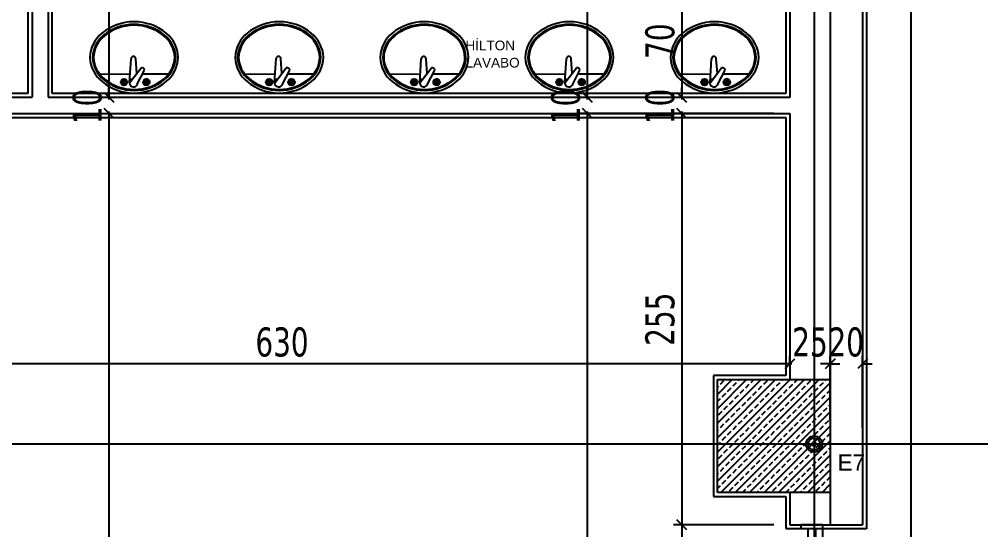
# Model space of a CAD drawing. Header units: millimetres. Extents: x 43168.9 to 43194.6, y -25545.1 to -25543.4.
# Drawn here: x 43173.2673 to 43173.3865, y -25544.3546 to -25544.2912 of the extents above; entities that cross this region are included whole.
import ezdxf

# ---------------------------------------------------------------- set-up
doc = ezdxf.new("R2010")
doc.units = ezdxf.units.MM
doc.header["$LTSCALE"] = 200
doc.linetypes.add('DASHDOT2', pattern=[0.5, 0.25, -0.125, 0, -0.125])
doc.linetypes.add('DOT2', pattern=[0.125, 0, -0.125])
for name, color, linetype in [('aks_sgh', 5, 'DASHDOT2'), ('dograma_sgh', 43, 'Continuous'), ('duv_sgh', 4, 'Continuous'), ('gor-4_sgh', 17, 'Continuous'), ('izd.tas.ust_sgh', 213, 'DOT2'), ('kolon-b.a_sgh', 6, 'Continuous'), ('olcuic_sgh', 183, 'Continuous'), ('siva_sgh', 145, 'Continuous'), ('tarama-betonarme_sgh', 223, 'Continuous'), ('yazi-genel_sgh', 7, 'Continuous')]:
    doc.layers.add(name, color=color, linetype=linetype)
doc.styles.add('1-200', font='arial.ttf', dxfattribs={"height": 60})
doc.styles.add('dim', font='VERDANA.TTF', dxfattribs={"width": 0.7})
doc.styles.add('text2', font='arial.ttf')

msp = doc.modelspace()

# ---------------------------------------------------------------- hatches: boundary and pattern name
h = msp.add_hatch(color=256)
edge = h.paths.add_edge_path()
edge.add_arc((43173.3658790417, -25544.34391939969), 0.001, 0, 360)
edge = h.paths.add_edge_path(flags=16)
edge.add_arc((43173.3658790417, -25544.34391939969), 0.00075, 0, 360)

# ---------------------------------------------------------------- linework, layer by layer
at = {"color": 0}
for p, q in [((43173.28096083207, -25544.29902967076), (43173.28114569565, -25544.29612803341)), ((43173.28187120628, -25544.29794737377), (43173.28174569412, -25544.29612667782)), ((43173.29896083207, -25544.29902967076), (43173.29914569565, -25544.29612803341)), ((43173.29987120628, -25544.29794737377), (43173.29974569412, -25544.29612667782)), ((43173.31696083207, -25544.29902967076), (43173.31714569565, -25544.29612803341)), ((43173.31787120628, -25544.29794737377), (43173.31774569412, -25544.29612667782)), ((43173.33496083207, -25544.29902967076), (43173.33514569565, -25544.29612803341)), ((43173.33587120628, -25544.29794737377), (43173.33574569412, -25544.29612667782)), ((43173.35296083207, -25544.29902967076), (43173.35314569565, -25544.29612803341)), ((43173.35387120628, -25544.29794737377), (43173.35374569412, -25544.29612667782)), ((43173.27723937161, -25544.29802494603), (43173.28102538814, -25544.29801639223)), ((43173.28096472425, -25544.29910769566), (43173.2824015119, -25544.29726987246)), ((43173.28192660767, -25544.2992754127), (43173.28283432329, -25544.29753309945)), ((43173.28258437099, -25544.29801286999), (43173.28582359396, -25544.29800555157)), ((43173.29523937161, -25544.29802494603), (43173.29902538814, -25544.29801639223)), ((43173.29896472424, -25544.29910769566), (43173.30040151191, -25544.29726987246)), ((43173.29992660767, -25544.2992754127), (43173.30083432329, -25544.29753309945)), ((43173.30058437098, -25544.29801286999), (43173.30382359397, -25544.29800555157)), ((43173.31323937162, -25544.29802494603), (43173.31702538814, -25544.29801639223)), ((43173.31696472425, -25544.29910769566), (43173.3184015119, -25544.29726987246)), ((43173.31792660767, -25544.2992754127), (43173.31883432329, -25544.29753309945)), ((43173.31858437099, -25544.29801286999), (43173.32182359396, -25544.29800555157)), ((43173.33123937161, -25544.29802494603), (43173.33502538814, -25544.29801639223)), ((43173.33496472424, -25544.29910769566), (43173.33640151191, -25544.29726987246)), ((43173.33592660767, -25544.2992754127), (43173.33683432329, -25544.29753309945)), ((43173.33658437098, -25544.29801286999), (43173.33982359397, -25544.29800555157)), ((43173.34923937162, -25544.29802494603), (43173.35302538814, -25544.29801639223)), ((43173.35296472425, -25544.29910769566), (43173.3544015119, -25544.29726987246)), ((43173.35392660767, -25544.2992754127), (43173.35483432329, -25544.29753309945)), ((43173.35458437099, -25544.29801286999), (43173.35782359396, -25544.29800555157))]:
    msp.add_line(p, q, dxfattribs=at)
at = {"color": 0, "linetype": 'ByBlock', "lineweight": -2}
for p, q in [((43173.27780425913, -25544.30031015457), (43173.27900425913, -25544.30151015457)), ((43173.27780425913, -25544.30031015457), (43173.27900425913, -25544.30151015457)), ((43173.33714423309, -25544.30031939969), (43173.33834423309, -25544.30151939969)), ((43173.33714423309, -25544.30031939969), (43173.33834423309, -25544.30151939969)), ((43173.34884751141, -25544.30031939969), (43173.35004751141, -25544.30151939969)), ((43173.34884751141, -25544.30031939969), (43173.35004751141, -25544.30151939969)), ((43173.27900425913, -25544.30351015457), (43173.27780425913, -25544.30231015457)), ((43173.27900425913, -25544.30351015457), (43173.27780425913, -25544.30231015457)), ((43173.33834423309, -25544.30351015457), (43173.33714423309, -25544.30231015457)), ((43173.33834423309, -25544.30351015457), (43173.33714423309, -25544.30231015457)), ((43173.35004751141, -25544.30351015457), (43173.34884751141, -25544.30231015457)), ((43173.35004751141, -25544.30351015457), (43173.34884751141, -25544.30231015457)), ((43173.36227904171, -25544.33456678321), (43173.36347904171, -25544.3333667832)), ((43173.36227904171, -25544.33456678321), (43173.36347904171, -25544.3333667832)), ((43173.3672790417, -25544.33456678321), (43173.3684790417, -25544.3333667832)), ((43173.3684790417, -25544.3333667832), (43173.3672790417, -25544.33456678321)), ((43173.3724790417, -25544.3333667832), (43173.3712790417, -25544.33456678321)), ((43173.36607904171, -25544.34371939969), (43173.36567904171, -25544.34371939969)), ((43173.36567904171, -25544.34371939969), (43173.36567904171, -25544.34411939969)), ((43173.36607904171, -25544.34411939969), (43173.36607904171, -25544.34371939969)), ((43173.36567904171, -25544.34411939969), (43173.36607904171, -25544.34411939969)), ((43173.36594975238, -25544.34384868901), (43173.36580833103, -25544.34399011037)), ((43173.36594975238, -25544.34399011037), (43173.36580833103, -25544.34384868901)), ((43173.34884751141, -25544.35331939969), (43173.35004751141, -25544.35451939969)), ((43173.35004751141, -25544.35451939969), (43173.34884751141, -25544.35331939969))]:
    msp.add_line(p, q, dxfattribs=at)
at = {"color": 0}
for centre, radius in [((43173.28027138847, -25544.29902363204), 0.0003999999999999999), ((43173.28026647791, -25544.29902760076), 0.00012439710618346), ((43173.28305017872, -25544.29901735388), 0.0003999999999999999), ((43173.28304523964, -25544.29901736504), 0.00012439710618346), ((43173.29827138847, -25544.29902363204), 0.0003999999999999999), ((43173.29826647791, -25544.29902760076), 0.00012439710618346), ((43173.30105017872, -25544.29901735388), 0.0003999999999999999), ((43173.30104523964, -25544.29901736504), 0.00012439710618346), ((43173.31627138847, -25544.29902363204), 0.0003999999999999999), ((43173.31626647791, -25544.29902760076), 0.00012439710618346), ((43173.31905017872, -25544.29901735388), 0.0003999999999999999), ((43173.31904523964, -25544.29901736504), 0.00012439710618346), ((43173.33427138847, -25544.29902363204), 0.0003999999999999999), ((43173.33426647791, -25544.29902760076), 0.00012439710618346), ((43173.33705017872, -25544.29901735388), 0.0003999999999999999), ((43173.33704523964, -25544.29901736504), 0.00012439710618346), ((43173.35227138847, -25544.29902363204), 0.0003999999999999999), ((43173.35226647791, -25544.29902760076), 0.00012439710618346), ((43173.35505017872, -25544.29901735388), 0.0003999999999999999), ((43173.35504523964, -25544.29901736504), 0.00012439710618346)]:
    msp.add_circle(centre, radius, dxfattribs=at)
at = {"color": 0, "linetype": 'Continuous', "lineweight": -2}
for radius in [0.001, 0.00075]:
    msp.add_circle((43173.3658790417, -25544.34391939969), radius, dxfattribs=at)
at = {"color": 0}
for centre, radius, start, end in [((43173.28153108509, -25544.29783922444), 0.006303680000000212, 90.12944811996509, 129.366448040352), ((43173.28153108509, -25544.29783922444), 0.006303680000000212, 90.12944811996509, 129.366448040352), ((43173.28153108509, -25544.29783922444), 0.00598367999999993, 90.12944811996509, 129.366448040352), ((43173.28153108509, -25544.29783922444), 0.005863680000000023, 90.12944811996509, 129.366448040352), ((43173.28153108509, -25544.29783922444), 0.006303700000000025, 50.89244882809417, 90.12944811996509), ((43173.28153108509, -25544.29783922444), 0.005983699999999953, 50.89244882809417, 90.12944811996509), ((43173.28153108509, -25544.29783922444), 0.005863699999999879, 50.89244882809417, 90.12944811996509), ((43173.2995310851, -25544.29783922444), 0.006303680000000212, 90.12944811996509, 129.366448040352), ((43173.2995310851, -25544.29783922444), 0.006303680000000212, 90.12944811996509, 129.366448040352), ((43173.2995310851, -25544.29783922444), 0.00598367999999993, 90.12944811996509, 129.366448040352), ((43173.2995310851, -25544.29783922444), 0.005863680000000023, 90.12944811996509, 129.366448040352), ((43173.2995310851, -25544.29783922444), 0.006303700000000025, 50.89244882809417, 90.12944811996509), ((43173.2995310851, -25544.29783922444), 0.005983699999999953, 50.89244882809417, 90.12944811996509), ((43173.2995310851, -25544.29783922444), 0.005863699999999879, 50.89244882809417, 90.12944811996509), ((43173.31753108509, -25544.29783922444), 0.006303680000000212, 90.12944811996509, 129.366448040352), ((43173.31753108509, -25544.29783922444), 0.006303680000000212, 90.12944811996509, 129.366448040352), ((43173.31753108509, -25544.29783922444), 0.00598367999999993, 90.12944811996509, 129.366448040352), ((43173.31753108509, -25544.29783922444), 0.005863680000000023, 90.12944811996509, 129.366448040352), ((43173.31753108509, -25544.29783922444), 0.006303700000000025, 50.89244882809417, 90.12944811996509), ((43173.31753108509, -25544.29783922444), 0.005983699999999953, 50.89244882809417, 90.12944811996509), ((43173.31753108509, -25544.29783922444), 0.005863699999999879, 50.89244882809417, 90.12944811996509), ((43173.3355310851, -25544.29783922444), 0.006303680000000212, 90.12944811996509, 129.366448040352), ((43173.3355310851, -25544.29783922444), 0.006303680000000212, 90.12944811996509, 129.366448040352), ((43173.3355310851, -25544.29783922444), 0.00598367999999993, 90.12944811996509, 129.366448040352), ((43173.3355310851, -25544.29783922444), 0.005863680000000023, 90.12944811996509, 129.366448040352), ((43173.3355310851, -25544.29783922444), 0.006303700000000025, 50.89244882809417, 90.12944811996509), ((43173.3355310851, -25544.29783922444), 0.005983699999999953, 50.89244882809417, 90.12944811996509), ((43173.3355310851, -25544.29783922444), 0.005863699999999879, 50.89244882809417, 90.12944811996509), ((43173.35353108509, -25544.29783922444), 0.006303680000000212, 90.12944811996509, 129.366448040352), ((43173.35353108509, -25544.29783922444), 0.006303680000000212, 90.12944811996509, 129.366448040352), ((43173.35353108509, -25544.29783922444), 0.00598367999999993, 90.12944811996509, 129.366448040352), ((43173.35353108509, -25544.29783922444), 0.005863680000000023, 90.12944811996509, 129.366448040352), ((43173.35353108509, -25544.29783922444), 0.006303700000000025, 50.89244882809417, 90.12944811996509), ((43173.35353108509, -25544.29783922444), 0.005983699999999953, 50.89244882809417, 90.12944811996509), ((43173.35353108509, -25544.29783922444), 0.005863699999999879, 50.89244882809417, 90.12944811996509), ((43173.28009417814, -25544.29610272642), 0.004049800000000196, 129.2334490260419, 177.9174489227571), ((43173.28009417814, -25544.29610272642), 0.004049800000000196, 129.2334490260419, 177.9174489227571), ((43173.28009417814, -25544.29610272642), 0.003729799999999996, 129.221448763047, 177.9174489227571), ((43173.28009417814, -25544.29610272642), 0.003609800000000158, 129.2174497519646, 177.8444488720218), ((43173.28296013083, -25544.29609625133), 0.003609800000000368, 2.41444894255471, 51.0414486837131), ((43173.28296013083, -25544.29609625133), 0.003729800000000142, 2.341449509485924, 51.03744916838566), ((43173.28296013083, -25544.29609625133), 0.004049800000000042, 2.341449509485924, 51.02544931163228), ((43173.29809417814, -25544.29610272642), 0.004049800000000196, 129.2334490260419, 177.9174489227571), ((43173.29809417814, -25544.29610272642), 0.004049800000000196, 129.2334490260419, 177.9174489227571), ((43173.29809417814, -25544.29610272642), 0.003729799999999996, 129.221448763047, 177.9174489227571), ((43173.29809417814, -25544.29610272642), 0.003609800000000158, 129.2174497519646, 177.8444488720218), ((43173.30096013083, -25544.29609625133), 0.003609800000000368, 2.41444894255471, 51.0414486837131), ((43173.30096013083, -25544.29609625133), 0.003729800000000142, 2.341449509485924, 51.03744916838566), ((43173.30096013083, -25544.29609625133), 0.004049800000000042, 2.341449509485924, 51.02544931163228), ((43173.31609417814, -25544.29610272642), 0.004049800000000196, 129.2334490260419, 177.9174489227571), ((43173.31609417814, -25544.29610272642), 0.004049800000000196, 129.2334490260419, 177.9174489227571), ((43173.31609417814, -25544.29610272642), 0.003729799999999996, 129.221448763047, 177.9174489227571), ((43173.31609417814, -25544.29610272642), 0.003609800000000158, 129.2174497519646, 177.8444488720218), ((43173.31896013083, -25544.29609625133), 0.003609800000000368, 2.41444894255471, 51.0414486837131), ((43173.31896013083, -25544.29609625133), 0.003729800000000142, 2.341449509485924, 51.03744916838566), ((43173.31896013083, -25544.29609625133), 0.004049800000000042, 2.341449509485924, 51.02544931163228), ((43173.33409417814, -25544.29610272642), 0.004049800000000196, 129.2334490260419, 177.9174489227571), ((43173.33409417814, -25544.29610272642), 0.004049800000000196, 129.2334490260419, 177.9174489227571), ((43173.33409417814, -25544.29610272642), 0.003729799999999996, 129.221448763047, 177.9174489227571), ((43173.33409417814, -25544.29610272642), 0.003609800000000158, 129.2174497519646, 177.8444488720218), ((43173.33696013083, -25544.29609625133), 0.003609800000000368, 2.41444894255471, 51.0414486837131), ((43173.33696013083, -25544.29609625133), 0.003729800000000142, 2.341449509485924, 51.03744916838566), ((43173.33696013083, -25544.29609625133), 0.004049800000000042, 2.341449509485924, 51.02544931163228), ((43173.35209417814, -25544.29610272642), 0.004049800000000196, 129.2334490260419, 177.9174489227571), ((43173.35209417814, -25544.29610272642), 0.004049800000000196, 129.2334490260419, 177.9174489227571), ((43173.35209417814, -25544.29610272642), 0.003729799999999996, 129.221448763047, 177.9174489227571), ((43173.35209417814, -25544.29610272642), 0.003609800000000158, 129.2174497519646, 177.8444488720218), ((43173.35496013083, -25544.29609625133), 0.003609800000000368, 2.41444894255471, 51.0414486837131), ((43173.35496013083, -25544.29609625133), 0.003729800000000142, 2.341449509485924, 51.03744916838566), ((43173.35496013083, -25544.29609625133), 0.004049800000000042, 2.341449509485924, 51.02544931163228), ((43173.28009352778, -25544.29581486715), 0.004049800000000324, 182.3414495094859, 231.0254493116323), ((43173.28009352778, -25544.29581486715), 0.004049800000000324, 182.3414495094859, 231.0254493116323), ((43173.28009352778, -25544.29581486715), 0.003729800000000142, 182.3414495094859, 231.0374491683856), ((43173.28009352778, -25544.29581486715), 0.003609800000000086, 182.4144489425547, 231.0414486837131), ((43173.28144569488, -25544.29612735561), 0.0002999999999999998, 0.1294491598119359, 180.1294491598119), ((43173.28295948046, -25544.29580839206), 0.003609800000000158, 309.2174497519645, 357.8444488720217), ((43173.28295948046, -25544.29580839206), 0.003729799999999996, 309.221448763047, 357.9174489227572), ((43173.28295948046, -25544.29580839206), 0.004049800000000196, 309.2334490260419, 357.9174489227572), ((43173.28295948046, -25544.29580839206), 0.004049800000000196, 309.2334490260419, 357.9174489227572), ((43173.29809352777, -25544.29581486715), 0.004049800000000324, 182.3414495094859, 231.0254493116323), ((43173.29809352777, -25544.29581486715), 0.004049800000000324, 182.3414495094859, 231.0254493116323), ((43173.29809352777, -25544.29581486715), 0.003729800000000142, 182.3414495094859, 231.0374491683856), ((43173.29809352777, -25544.29581486715), 0.003609800000000086, 182.4144489425547, 231.0414486837131), ((43173.29944569488, -25544.29612735561), 0.0002999999999999998, 0.1294491598119359, 180.1294491598119), ((43173.30095948046, -25544.29580839206), 0.003609800000000158, 309.2174497519645, 357.8444488720217), ((43173.30095948046, -25544.29580839206), 0.003729799999999996, 309.221448763047, 357.9174489227572), ((43173.30095948046, -25544.29580839206), 0.004049800000000196, 309.2334490260419, 357.9174489227572), ((43173.30095948046, -25544.29580839206), 0.004049800000000196, 309.2334490260419, 357.9174489227572), ((43173.31609352778, -25544.29581486715), 0.004049800000000324, 182.3414495094859, 231.0254493116323), ((43173.31609352778, -25544.29581486715), 0.004049800000000324, 182.3414495094859, 231.0254493116323), ((43173.31609352778, -25544.29581486715), 0.003729800000000142, 182.3414495094859, 231.0374491683856), ((43173.31609352778, -25544.29581486715), 0.003609800000000086, 182.4144489425547, 231.0414486837131), ((43173.31744569488, -25544.29612735561), 0.0002999999999999998, 0.1294491598119359, 180.1294491598119), ((43173.31895948046, -25544.29580839206), 0.003609800000000158, 309.2174497519645, 357.8444488720217), ((43173.31895948046, -25544.29580839206), 0.003729799999999996, 309.221448763047, 357.9174489227572), ((43173.31895948046, -25544.29580839206), 0.004049800000000196, 309.2334490260419, 357.9174489227572), ((43173.31895948046, -25544.29580839206), 0.004049800000000196, 309.2334490260419, 357.9174489227572), ((43173.33409352777, -25544.29581486715), 0.004049800000000324, 182.3414495094859, 231.0254493116323), ((43173.33409352777, -25544.29581486715), 0.004049800000000324, 182.3414495094859, 231.0254493116323), ((43173.33409352777, -25544.29581486715), 0.003729800000000142, 182.3414495094859, 231.0374491683856), ((43173.33409352777, -25544.29581486715), 0.003609800000000086, 182.4144489425547, 231.0414486837131), ((43173.33544569488, -25544.29612735561), 0.0002999999999999998, 0.1294491598119359, 180.1294491598119), ((43173.33695948046, -25544.29580839206), 0.003609800000000158, 309.2174497519645, 357.8444488720217), ((43173.33695948046, -25544.29580839206), 0.003729799999999996, 309.221448763047, 357.9174489227572), ((43173.33695948046, -25544.29580839206), 0.004049800000000196, 309.2334490260419, 357.9174489227572), ((43173.33695948046, -25544.29580839206), 0.004049800000000196, 309.2334490260419, 357.9174489227572), ((43173.35209352778, -25544.29581486715), 0.004049800000000324, 182.3414495094859, 231.0254493116323), ((43173.35209352778, -25544.29581486715), 0.004049800000000324, 182.3414495094859, 231.0254493116323), ((43173.35209352778, -25544.29581486715), 0.003729800000000142, 182.3414495094859, 231.0374491683856), ((43173.35209352778, -25544.29581486715), 0.003609800000000086, 182.4144489425547, 231.0414486837131), ((43173.35344569488, -25544.29612735561), 0.0002999999999999998, 0.1294491598119359, 180.1294491598119), ((43173.35495948046, -25544.29580839206), 0.003609800000000158, 309.2174497519645, 357.8444488720217), ((43173.35495948046, -25544.29580839206), 0.003729799999999996, 309.221448763047, 357.9174489227572), ((43173.35495948046, -25544.29580839206), 0.004049800000000196, 309.2334490260419, 357.9174489227572), ((43173.35495948046, -25544.29580839206), 0.004049800000000196, 309.2334490260419, 357.9174489227572), ((43173.28252893897, -25544.29754778921), 0.0003057374255369491, 2.753948808551223, 114.6318366495052), ((43173.30052893897, -25544.29754778921), 0.0003057374255369491, 2.753948808551223, 114.6318366495052), ((43173.31852893897, -25544.29754778921), 0.0003057374255369491, 2.753948808551223, 114.6318366495052), ((43173.33652893897, -25544.29754778921), 0.0003057374255369491, 2.753948808551223, 114.6318366495052), ((43173.35452893897, -25544.29754778921), 0.0003057374255369491, 2.753948808551223, 114.6318366495052), ((43173.28152257347, -25544.29407187405), 0.0063036799999998, 230.8924488280941, 270.1294481199652), ((43173.28152257347, -25544.29407187405), 0.005983680000000094, 230.8924488280941, 270.1294481199652), ((43173.28152257347, -25544.29407187405), 0.005863680000000021, 230.8924488280941, 270.1294481199652), ((43173.28006442799, -25544.29913757841), 0.0002299507936845778, 59.57702014443579, 150.5591996478084), ((43173.28006391523, -25544.29891062201), 0.0002299507936847031, 209.6996983647158, 300.6818767910873), ((43173.28037947573, -25544.29882338733), 0.0002299507936841385, 119.6996974594217, 210.2669732019457), ((43173.28038037945, -25544.29922338631), 0.0002299507936850185, 149.9919255604351, 240.5592005554265), ((43173.28015251933, -25544.2988239001), 0.0002299507936829184, 331.0861178933154, 60.55920055542649), ((43173.28015342305, -25544.29922389907), 0.0002299507936829184, 299.6996974594217, 29.17277895188704), ((43173.28046442697, -25544.29913667469), 0.0002299507936845949, 29.6996983647158, 118.7548488440363), ((43173.28046391421, -25544.29890971829), 0.0002299507936849432, 241.504049280144, 330.5591996478084), ((43173.28145247596, -25544.29912411418), 0.0005000000000000007, 104.2419070007855, 343.733054064965), ((43173.28152257347, -25544.29407187405), 0.005863680000000023, 270.1294481199652, 309.3664480403521), ((43173.28152257347, -25544.29407187405), 0.00598367999999993, 270.1294481199652, 309.3664480403521), ((43173.28152257347, -25544.29407187405), 0.00630367999999993, 270.1294481199652, 309.3664480403521), ((43173.28284777483, -25544.29913128995), 0.0002299507936840568, 61.50404928014399, 150.5591996478084), ((43173.28284726206, -25544.29890433355), 0.0002299507936837296, 209.6996983647158, 298.7548488440363), ((43173.28315826598, -25544.29881710917), 0.0002299507936828933, 119.6996974594217, 209.172778951887), ((43173.2831591697, -25544.29921710815), 0.0002299507936838445, 151.0861178933154, 240.5592005554265), ((43173.28293130958, -25544.29881762193), 0.0002299507936828624, 329.991925560435, 60.55920055542649), ((43173.2829322133, -25544.29921762091), 0.0002299507936836488, 299.6996974594217, 30.26697320194575), ((43173.2832477738, -25544.29913038623), 0.0002299507936863922, 29.6996983647158, 120.6818767910873), ((43173.28324726104, -25544.29890342983), 0.0002299507936863419, 239.5770201444358, 330.5591996478084), ((43173.29952257346, -25544.29407187405), 0.0063036799999998, 230.8924488280941, 270.1294481199652), ((43173.29952257346, -25544.29407187405), 0.005983680000000094, 230.8924488280941, 270.1294481199652), ((43173.29952257346, -25544.29407187405), 0.005863680000000021, 230.8924488280941, 270.1294481199652), ((43173.29806442799, -25544.29913757841), 0.0002299507936845778, 59.57702014443579, 150.5591996478084), ((43173.29806391522, -25544.29891062201), 0.0002299507936847031, 209.6996983647158, 300.6818767910873), ((43173.29837947572, -25544.29882338733), 0.0002299507936841385, 119.6996974594217, 210.2669732019457), ((43173.29838037945, -25544.29922338631), 0.0002299507936850185, 149.9919255604351, 240.5592005554265), ((43173.29815251932, -25544.2988239001), 0.0002299507936829184, 331.0861178933154, 60.55920055542649), ((43173.29815342305, -25544.29922389907), 0.0002299507936829184, 299.6996974594217, 29.17277895188704), ((43173.29846442697, -25544.29913667469), 0.0002299507936845949, 29.6996983647158, 118.7548488440363), ((43173.2984639142, -25544.29890971829), 0.0002299507936849432, 241.504049280144, 330.5591996478084), ((43173.29945247596, -25544.29912411418), 0.0005000000000000007, 104.2419070007855, 343.733054064965), ((43173.29952257346, -25544.29407187405), 0.005863680000000023, 270.1294481199652, 309.3664480403521), ((43173.29952257346, -25544.29407187405), 0.00598367999999993, 270.1294481199652, 309.3664480403521), ((43173.29952257346, -25544.29407187405), 0.00630367999999993, 270.1294481199652, 309.3664480403521), ((43173.30084777482, -25544.29913128995), 0.0002299507936840568, 61.50404928014399, 150.5591996478084), ((43173.30084726206, -25544.29890433355), 0.0002299507936837296, 209.6996983647158, 298.7548488440363), ((43173.30115826597, -25544.29881710917), 0.0002299507936828933, 119.6996974594217, 209.172778951887), ((43173.3011591697, -25544.29921710815), 0.0002299507936838445, 151.0861178933154, 240.5592005554265), ((43173.30093130958, -25544.29881762193), 0.0002299507936828624, 329.991925560435, 60.55920055542649), ((43173.3009322133, -25544.29921762091), 0.0002299507936836488, 299.6996974594217, 30.26697320194575), ((43173.3012477738, -25544.29913038623), 0.0002299507936863922, 29.6996983647158, 120.6818767910873), ((43173.30124726104, -25544.29890342983), 0.0002299507936863419, 239.5770201444358, 330.5591996478084), ((43173.31752257347, -25544.29407187405), 0.0063036799999998, 230.8924488280941, 270.1294481199652), ((43173.31752257347, -25544.29407187405), 0.005983680000000094, 230.8924488280941, 270.1294481199652), ((43173.31752257347, -25544.29407187405), 0.005863680000000021, 230.8924488280941, 270.1294481199652), ((43173.31606442799, -25544.29913757841), 0.0002299507936845778, 59.57702014443579, 150.5591996478084), ((43173.31606391523, -25544.29891062201), 0.0002299507936847031, 209.6996983647158, 300.6818767910873), ((43173.31637947573, -25544.29882338733), 0.0002299507936841385, 119.6996974594217, 210.2669732019457), ((43173.31638037945, -25544.29922338631), 0.0002299507936850185, 149.9919255604351, 240.5592005554265), ((43173.31615251933, -25544.2988239001), 0.0002299507936829184, 331.0861178933154, 60.55920055542649), ((43173.31615342305, -25544.29922389907), 0.0002299507936829184, 299.6996974594217, 29.17277895188704), ((43173.31646442697, -25544.29913667469), 0.0002299507936845949, 29.6996983647158, 118.7548488440363), ((43173.31646391421, -25544.29890971829), 0.0002299507936849432, 241.504049280144, 330.5591996478084), ((43173.31745247596, -25544.29912411418), 0.0005000000000000007, 104.2419070007855, 343.733054064965), ((43173.31752257347, -25544.29407187405), 0.005863680000000023, 270.1294481199652, 309.3664480403521), ((43173.31752257347, -25544.29407187405), 0.00598367999999993, 270.1294481199652, 309.3664480403521), ((43173.31752257347, -25544.29407187405), 0.00630367999999993, 270.1294481199652, 309.3664480403521), ((43173.31884777483, -25544.29913128995), 0.0002299507936840568, 61.50404928014399, 150.5591996478084), ((43173.31884726206, -25544.29890433355), 0.0002299507936837296, 209.6996983647158, 298.7548488440363), ((43173.31915826598, -25544.29881710917), 0.0002299507936828933, 119.6996974594217, 209.172778951887), ((43173.3191591697, -25544.29921710815), 0.0002299507936838445, 151.0861178933154, 240.5592005554265), ((43173.31893130958, -25544.29881762193), 0.0002299507936828624, 329.991925560435, 60.55920055542649), ((43173.3189322133, -25544.29921762091), 0.0002299507936836488, 299.6996974594217, 30.26697320194575), ((43173.3192477738, -25544.29913038623), 0.0002299507936863922, 29.6996983647158, 120.6818767910873), ((43173.31924726104, -25544.29890342983), 0.0002299507936863419, 239.5770201444358, 330.5591996478084), ((43173.33552257346, -25544.29407187405), 0.0063036799999998, 230.8924488280941, 270.1294481199652), ((43173.33552257346, -25544.29407187405), 0.005983680000000094, 230.8924488280941, 270.1294481199652), ((43173.33552257346, -25544.29407187405), 0.005863680000000021, 230.8924488280941, 270.1294481199652), ((43173.33406442799, -25544.29913757841), 0.0002299507936845778, 59.57702014443579, 150.5591996478084), ((43173.33406391522, -25544.29891062201), 0.0002299507936847031, 209.6996983647158, 300.6818767910873), ((43173.33437947572, -25544.29882338733), 0.0002299507936841385, 119.6996974594217, 210.2669732019457), ((43173.33438037945, -25544.29922338631), 0.0002299507936850185, 149.9919255604351, 240.5592005554265), ((43173.33415251932, -25544.2988239001), 0.0002299507936829184, 331.0861178933154, 60.55920055542649), ((43173.33415342305, -25544.29922389907), 0.0002299507936829184, 299.6996974594217, 29.17277895188704), ((43173.33446442697, -25544.29913667469), 0.0002299507936845949, 29.6996983647158, 118.7548488440363), ((43173.3344639142, -25544.29890971829), 0.0002299507936849432, 241.504049280144, 330.5591996478084), ((43173.33545247596, -25544.29912411418), 0.0005000000000000007, 104.2419070007855, 343.733054064965), ((43173.33552257346, -25544.29407187405), 0.005863680000000023, 270.1294481199652, 309.3664480403521), ((43173.33552257346, -25544.29407187405), 0.00598367999999993, 270.1294481199652, 309.3664480403521), ((43173.33552257346, -25544.29407187405), 0.00630367999999993, 270.1294481199652, 309.3664480403521), ((43173.33684777482, -25544.29913128995), 0.0002299507936840568, 61.50404928014399, 150.5591996478084), ((43173.33684726206, -25544.29890433355), 0.0002299507936837296, 209.6996983647158, 298.7548488440363), ((43173.33715826597, -25544.29881710917), 0.0002299507936828933, 119.6996974594217, 209.172778951887), ((43173.3371591697, -25544.29921710815), 0.0002299507936838445, 151.0861178933154, 240.5592005554265), ((43173.33693130958, -25544.29881762193), 0.0002299507936828624, 329.991925560435, 60.55920055542649), ((43173.3369322133, -25544.29921762091), 0.0002299507936836488, 299.6996974594217, 30.26697320194575), ((43173.3372477738, -25544.29913038623), 0.0002299507936863922, 29.6996983647158, 120.6818767910873), ((43173.33724726104, -25544.29890342983), 0.0002299507936863419, 239.5770201444358, 330.5591996478084), ((43173.35352257347, -25544.29407187405), 0.0063036799999998, 230.8924488280941, 270.1294481199652), ((43173.35352257347, -25544.29407187405), 0.005983680000000094, 230.8924488280941, 270.1294481199652), ((43173.35352257347, -25544.29407187405), 0.005863680000000021, 230.8924488280941, 270.1294481199652), ((43173.35206442799, -25544.29913757841), 0.0002299507936845778, 59.57702014443579, 150.5591996478084), ((43173.35206391523, -25544.29891062201), 0.0002299507936847031, 209.6996983647158, 300.6818767910873), ((43173.35237947573, -25544.29882338733), 0.0002299507936841385, 119.6996974594217, 210.2669732019457), ((43173.35238037945, -25544.29922338631), 0.0002299507936850185, 149.9919255604351, 240.5592005554265), ((43173.35215251933, -25544.2988239001), 0.0002299507936829184, 331.0861178933154, 60.55920055542649), ((43173.35215342305, -25544.29922389907), 0.0002299507936829184, 299.6996974594217, 29.17277895188704), ((43173.35246442697, -25544.29913667469), 0.0002299507936845949, 29.6996983647158, 118.7548488440363), ((43173.35246391421, -25544.29890971829), 0.0002299507936849432, 241.504049280144, 330.5591996478084), ((43173.35345247596, -25544.29912411418), 0.0005000000000000007, 104.2419070007855, 343.733054064965), ((43173.35352257347, -25544.29407187405), 0.005863680000000023, 270.1294481199652, 309.3664480403521), ((43173.35352257347, -25544.29407187405), 0.00598367999999993, 270.1294481199652, 309.3664480403521), ((43173.35352257347, -25544.29407187405), 0.00630367999999993, 270.1294481199652, 309.3664480403521), ((43173.35484777483, -25544.29913128995), 0.0002299507936840568, 61.50404928014399, 150.5591996478084), ((43173.35484726206, -25544.29890433355), 0.0002299507936837296, 209.6996983647158, 298.7548488440363), ((43173.35515826598, -25544.29881710917), 0.0002299507936828933, 119.6996974594217, 209.172778951887), ((43173.3551591697, -25544.29921710815), 0.0002299507936838445, 151.0861178933154, 240.5592005554265), ((43173.35493130958, -25544.29881762193), 0.0002299507936828624, 329.991925560435, 60.55920055542649), ((43173.3549322133, -25544.29921762091), 0.0002299507936836488, 299.6996974594217, 30.26697320194575), ((43173.3552477738, -25544.29913038623), 0.0002299507936863922, 29.6996983647158, 120.6818767910873), ((43173.35524726104, -25544.29890342983), 0.0002299507936863419, 239.5770201444358, 330.5591996478084)]:
    msp.add_arc(centre, radius, start, end, dxfattribs=at)
at = {"layer": 'aks_sgh'}
for p, q in [((43173.3658790417, -25543.74091939969), (43173.3658790417, -25544.60991939969)), ((43173.37787904171, -25543.74091939969), (43173.37787904171, -25544.60991939969)), ((43173.44687959124, -25544.34391939969), (43172.64487849217, -25544.34391939969))]:
    msp.add_line(p, q, dxfattribs=at)
at = {"layer": 'dograma_sgh'}
for p, q in [((43173.3642440417, -25544.35391939969), (43173.3642440417, -25544.35440939969)), ((43173.3669740417, -25544.35391939969), (43173.3642440417, -25544.35391939969)), ((43173.3642440417, -25544.35440939969), (43173.3669740417, -25544.35440939969)), ((43173.3651540417, -25544.35573939969), (43173.3651540417, -25544.35440939969)), ((43173.3651540417, -25544.35440939969), (43173.36606404171, -25544.35440939969)), ((43173.36606404171, -25544.35440939969), (43173.36606404171, -25544.35573939969)), ((43173.3669740417, -25544.35440939969), (43173.3669740417, -25544.35391939969))]:
    msp.add_line(p, q, dxfattribs=at)
at = {"layer": 'duv_sgh'}
for p, q in [((43173.26887959124, -25544.27491015457), (43173.26887959124, -25544.30091015457)), ((43173.27087959124, -25544.27491015457), (43173.27087959124, -25544.30091015457)), ((43173.36287837123, -25544.28691939969), (43173.36287837123, -25544.30091939969)), ((43173.3678790417, -25544.28691939969), (43173.3678790417, -25544.33591939969)), ((43173.3718790417, -25544.28691939969), (43173.3718790417, -25544.35391939969)), ((43173.25887959125, -25544.30091015457), (43173.26887959124, -25544.30091015457)), ((43173.27087959124, -25544.30091015457), (43173.36287904171, -25544.30091015457)), ((43173.25887959125, -25544.30291015457), (43173.36287904171, -25544.30291015457)), ((43173.36287904171, -25544.30291015457), (43173.36287904171, -25544.33591939969)), ((43173.36287904171, -25544.34991939969), (43173.36287904171, -25544.35391939969)), ((43173.3678790417, -25544.34991939969), (43173.3678790417, -25544.35391939969)), ((43173.36287904171, -25544.35391939969), (43173.3678790417, -25544.35391939969)), ((43173.3678790417, -25544.35391939969), (43173.3718790417, -25544.35391939969))]:
    msp.add_line(p, q, dxfattribs=at)
at = {"layer": 'gor-4_sgh'}
msp.add_line((43173.3669740417, -25544.37725439969), (43173.3669740417, -25544.35426939969), dxfattribs=at)
at = {"layer": 'izd.tas.ust_sgh'}
msp.add_line((43173.37987959124, -25543.86692864481), (43173.37987959124, -25544.46491939969), dxfattribs=at)
at = {"layer": 'kolon-b.a_sgh'}
for p, q in [((43173.35387904171, -25544.33591939969), (43173.3678790417, -25544.33591939969)), ((43173.35387904171, -25544.34991939969), (43173.35387904171, -25544.33591939969)), ((43173.3678790417, -25544.33591939969), (43173.3678790417, -25544.34991939969)), ((43173.3678790417, -25544.34991939969), (43173.35387904171, -25544.34991939969))]:
    msp.add_line(p, q, dxfattribs=at)
at = {"layer": 'olcuic_sgh'}
for p, q in [((43173.33774423309, -25544.21966939969), (43173.33774423309, -25544.30116939969)), ((43173.27840425913, -25544.24966939969), (43173.27840425913, -25544.30116015457)), ((43173.34944751141, -25544.28666939969), (43173.34944751141, -25544.30116939969)), ((43173.27840425913, -25544.30091015457), (43173.27840425913, -25544.29971015457)), ((43173.33774423309, -25544.30091939969), (43173.33774423309, -25544.29971939969)), ((43173.34944751141, -25544.30091939969), (43173.34944751141, -25544.29971939969)), ((43173.27287959124, -25544.30091015457), (43173.27940425913, -25544.30091015457)), ((43173.27287959124, -25544.30091015457), (43173.27940425913, -25544.30091015457)), ((43173.34974423309, -25544.30091939969), (43173.33674423309, -25544.30091939969)), ((43173.34974423309, -25544.30091939969), (43173.33674423309, -25544.30091939969)), ((43173.36087837123, -25544.30091939969), (43173.3484475114, -25544.30091939969)), ((43173.36087837123, -25544.30091939969), (43173.3484475114, -25544.30091939969)), ((43173.27287959124, -25544.30291015457), (43173.27940425913, -25544.30291015457)), ((43173.27287959124, -25544.30291015457), (43173.27940425913, -25544.30291015457)), ((43173.27840425913, -25544.30266015457), (43173.27840425913, -25544.46516939969)), ((43173.27840425913, -25544.30291015457), (43173.27840425913, -25544.30411015457)), ((43173.34974423309, -25544.30291015457), (43173.33674423309, -25544.30291015457)), ((43173.34974423309, -25544.30291015457), (43173.33674423309, -25544.30291015457)), ((43173.33774423309, -25544.30266015457), (43173.33774423309, -25544.46516939969)), ((43173.33774423309, -25544.30291015457), (43173.33774423309, -25544.30411015457)), ((43173.36087904171, -25544.30291015457), (43173.3484475114, -25544.30291015457)), ((43173.36087904171, -25544.30291015457), (43173.3484475114, -25544.30291015457)), ((43173.34944751141, -25544.30266015457), (43173.34944751141, -25544.35416939969)), ((43173.34944751141, -25544.30291015457), (43173.34944751141, -25544.30411015457)), ((43173.36287904171, -25544.33396678321), (43173.36287904171, -25544.33296678321)), ((43173.36287904171, -25544.33396678321), (43173.36287904171, -25544.33296678321)), ((43173.3678790417, -25544.34091939969), (43173.3678790417, -25544.33296678321)), ((43173.3678790417, -25544.34091939969), (43173.3678790417, -25544.33296678321)), ((43173.3718790417, -25544.34191939969), (43173.3718790417, -25544.33296678321)), ((43173.3631290417, -25544.33396678321), (43173.23662959124, -25544.33396678321)), ((43173.36287904171, -25544.33396678321), (43173.36167904171, -25544.33396678321)), ((43173.3678790417, -25544.33396678321), (43173.3666790417, -25544.33396678321)), ((43173.3678790417, -25544.33396678321), (43173.3690790417, -25544.33396678321)), ((43173.3718790417, -25544.33396678321), (43173.3730790417, -25544.33396678321)), ((43173.36087904171, -25544.35391939969), (43173.3484475114, -25544.35391939969)), ((43173.36087904171, -25544.35391939969), (43173.3484475114, -25544.35391939969)), ((43173.34944751141, -25544.35366939969), (43173.34944751141, -25544.40216939969))]:
    msp.add_line(p, q, dxfattribs=at)
at = {"layer": 'siva_sgh'}
for p, q in [((43173.26837959125, -25544.30041015457), (43173.26837959125, -25544.27491015457)), ((43173.27137837123, -25544.30041939969), (43173.27137837123, -25544.27491939969)), ((43173.36237837123, -25544.28641939969), (43173.36237837123, -25544.30041939969)), ((43173.37237837123, -25544.28641939969), (43173.37237837123, -25544.35391939969)), ((43173.25887959125, -25544.30041015457), (43173.26837959125, -25544.30041015457)), ((43173.26837959125, -25544.30041015457), (43173.26837959125, -25544.30041015457)), ((43173.36237837123, -25544.30041939969), (43173.27137837123, -25544.30041939969)), ((43173.25887959125, -25544.30341015457), (43173.36237959124, -25544.30341015457)), ((43173.36237959124, -25544.30341015457), (43173.36237959124, -25544.33541015457)), ((43173.36237959124, -25544.33541015457), (43173.35337959124, -25544.33541015457)), ((43173.35337959124, -25544.33541015457), (43173.35337959124, -25544.35041015457)), ((43173.35337959124, -25544.35041015457), (43173.36237959124, -25544.35041015457)), ((43173.36237959124, -25544.35041015457), (43173.36237959124, -25544.35441015457)), ((43173.36237959124, -25544.35441015457), (43173.3651540417, -25544.35441015457)), ((43173.37237837123, -25544.35441939969), (43173.36606404171, -25544.35441939969)), ((43173.37237837123, -25544.35391939969), (43173.37237837123, -25544.35441939969))]:
    msp.add_line(p, q, dxfattribs=at)
at = {"layer": 'tarama-betonarme_sgh'}
for p, q in [((43173.35387904171, -25544.33595628241), (43173.35391592442, -25544.33591939969)), ((43173.35387904171, -25544.33775233363), (43173.35571197564, -25544.33591939969)), ((43173.35387904171, -25544.33954838485), (43173.35750802687, -25544.33591939969)), ((43173.35387904171, -25544.34134443608), (43173.3593040781, -25544.33591939969)), ((43173.35387904171, -25544.3431404873), (43173.36110012932, -25544.33591939969)), ((43173.35387904171, -25544.34493653853), (43173.36289618054, -25544.33591939969)), ((43173.35387904171, -25544.34673258975), (43173.36469223177, -25544.33591939969)), ((43173.35387904171, -25544.34852864098), (43173.36648828299, -25544.33591939969)), ((43173.35424360794, -25544.33648974217), (43173.35469262074, -25544.33604072937)), ((43173.35428433421, -25544.34991939969), (43173.3678790417, -25544.3363246922)), ((43173.35581515276, -25544.33671424858), (43173.35626416557, -25544.33626523577)), ((43173.35648867197, -25544.33604072937), (43173.35661000165, -25544.33591939969)), ((43173.35738669758, -25544.33693875498), (43173.35783571038, -25544.33648974217)), ((43173.35806021679, -25544.33626523577), (43173.35840605287, -25544.33591939969)), ((43173.35963176161, -25544.33648974217), (43173.36008077442, -25544.33604072937)), ((43173.36120330643, -25544.33671424858), (43173.36165231924, -25544.33626523577)), ((43173.36187682564, -25544.33604072937), (43173.36199815532, -25544.33591939969)), ((43173.36277485125, -25544.33693875498), (43173.36322386406, -25544.33648974217)), ((43173.36344837046, -25544.33626523577), (43173.36379420655, -25544.33591939969)), ((43173.36501991528, -25544.33648974217), (43173.36546892809, -25544.33604072937)), ((43173.36659146011, -25544.33671424858), (43173.36704047291, -25544.33626523577)), ((43173.36726497932, -25544.33604072937), (43173.36738630899, -25544.33591939969)), ((43173.35387904171, -25544.33685430841), (43173.35401910153, -25544.33671424858)), ((43173.35446811434, -25544.338061287), (43173.35491712714, -25544.33761227419)), ((43173.35514163355, -25544.33738776779), (43173.35559064636, -25544.33693875498)), ((43173.35671317837, -25544.33761227419), (43173.35716219118, -25544.33716326138)), ((43173.3582847232, -25544.33783678059), (43173.358733736, -25544.33738776779)), ((43173.3589582424, -25544.33716326138), (43173.35940725521, -25544.33671424858)), ((43173.35985626801, -25544.338061287), (43173.36030528082, -25544.33761227419)), ((43173.36052978722, -25544.33738776779), (43173.36097880003, -25544.33693875498)), ((43173.36210133204, -25544.33761227419), (43173.36255034485, -25544.33716326138)), ((43173.36367287686, -25544.33783678059), (43173.36412188967, -25544.33738776779)), ((43173.36434639608, -25544.33716326138), (43173.36479540888, -25544.33671424858)), ((43173.36524442169, -25544.338061287), (43173.36569343449, -25544.33761227419)), ((43173.36591794089, -25544.33738776779), (43173.3663669537, -25544.33693875498)), ((43173.36748948572, -25544.33761227419), (43173.3678790417, -25544.3372227182)), ((43173.35387904171, -25544.33865035963), (43173.35424360794, -25544.3382857934)), ((43173.35536613996, -25544.33895931261), (43173.35581515276, -25544.3385102998)), ((43173.35603965916, -25544.3382857934), (43173.35648867197, -25544.33783678059)), ((43173.35608038544, -25544.34991939969), (43173.3678790417, -25544.33812074342)), ((43173.35693768477, -25544.33918381901), (43173.35738669758, -25544.3387348062)), ((43173.35761120398, -25544.3385102998), (43173.35806021679, -25544.338061287)), ((43173.3585092296, -25544.33940832541), (43173.3589582424, -25544.33895931261)), ((43173.35918274881, -25544.3387348062), (43173.35963176161, -25544.3382857934)), ((43173.36075429362, -25544.33895931261), (43173.36120330643, -25544.3385102998)), ((43173.36142781284, -25544.3382857934), (43173.36187682564, -25544.33783678059)), ((43173.36232583845, -25544.33918381901), (43173.36277485125, -25544.3387348062)), ((43173.36299935765, -25544.3385102998), (43173.36344837046, -25544.338061287)), ((43173.36389738327, -25544.33940832541), (43173.36434639608, -25544.33895931261)), ((43173.36457090248, -25544.3387348062), (43173.36501991528, -25544.3382857934)), ((43173.3661424473, -25544.33895931261), (43173.36659146011, -25544.3385102998)), ((43173.36681596651, -25544.3382857934), (43173.36726497932, -25544.33783678059)), ((43173.35401910153, -25544.34030635103), (43173.35446811434, -25544.33985733822)), ((43173.35469262074, -25544.33963283182), (43173.35514163355, -25544.33918381901)), ((43173.35559064636, -25544.34053085743), (43173.35603965916, -25544.34008184462)), ((43173.35626416557, -25544.33985733822), (43173.35671317837, -25544.33940832541)), ((43173.35783571038, -25544.34008184462), (43173.3582847232, -25544.33963283182)), ((43173.35787643667, -25544.34991939969), (43173.3678790417, -25544.33991679465)), ((43173.35940725521, -25544.34030635103), (43173.35985626801, -25544.33985733822)), ((43173.36008077442, -25544.33963283182), (43173.36052978722, -25544.33918381901)), ((43173.36097880003, -25544.34053085743), (43173.36142781284, -25544.34008184462)), ((43173.36165231924, -25544.33985733822), (43173.36210133204, -25544.33940832541)), ((43173.36322386406, -25544.34008184462), (43173.36367287686, -25544.33963283182)), ((43173.36479540888, -25544.34030635103), (43173.36524442169, -25544.33985733822)), ((43173.36546892809, -25544.33963283182), (43173.36591794089, -25544.33918381901)), ((43173.3663669537, -25544.34053085743), (43173.36681596651, -25544.34008184462)), ((43173.36704047291, -25544.33985733822), (43173.36748948572, -25544.33940832541)), ((43173.36771399212, -25544.33918381901), (43173.3678790417, -25544.33901876942)), ((43173.35491712714, -25544.34120437664), (43173.35536613996, -25544.34075536383)), ((43173.35648867197, -25544.34142888304), (43173.35693768477, -25544.34097987023)), ((43173.35716219118, -25544.34075536383), (43173.35761120398, -25544.34030635103)), ((43173.35806021679, -25544.34165338945), (43173.3585092296, -25544.34120437664)), ((43173.358733736, -25544.34097987023), (43173.35918274881, -25544.34053085743)), ((43173.36030528082, -25544.34120437664), (43173.36075429362, -25544.34075536383)), ((43173.36187682564, -25544.34142888304), (43173.36232583845, -25544.34097987023)), ((43173.36255034485, -25544.34075536383), (43173.36299935765, -25544.34030635103)), ((43173.36344837046, -25544.34165338945), (43173.36389738327, -25544.34120437664)), ((43173.36412188967, -25544.34097987023), (43173.36457090248, -25544.34053085743)), ((43173.36569343449, -25544.34120437664), (43173.3661424473, -25544.34075536383)), ((43173.36726497932, -25544.34142888304), (43173.36771399212, -25544.34097987023)), ((43173.35387904171, -25544.34224246208), (43173.35401910153, -25544.34210240225)), ((43173.35424360794, -25544.34187789585), (43173.35469262074, -25544.34142888304)), ((43173.35514163355, -25544.34277592146), (43173.35559064636, -25544.34232690865)), ((43173.35581515276, -25544.34210240225), (43173.35626416557, -25544.34165338945)), ((43173.35671317837, -25544.34300042786), (43173.35716219118, -25544.34255141505)), ((43173.35738669758, -25544.34232690865), (43173.35783571038, -25544.34187789585)), ((43173.3589582424, -25544.34255141505), (43173.35940725521, -25544.34210240225)), ((43173.35963176161, -25544.34187789585), (43173.36008077442, -25544.34142888304)), ((43173.35967248789, -25544.34991939969), (43173.3678790417, -25544.34171284588)), ((43173.36052978722, -25544.34277592146), (43173.36097880003, -25544.34232690865)), ((43173.36120330643, -25544.34210240225), (43173.36165231924, -25544.34165338945)), ((43173.36210133204, -25544.34300042786), (43173.36255034485, -25544.34255141505)), ((43173.36277485125, -25544.34232690865), (43173.36322386406, -25544.34187789585)), ((43173.36434639608, -25544.34255141505), (43173.36479540888, -25544.34210240225)), ((43173.36501991528, -25544.34187789585), (43173.36546892809, -25544.34142888304)), ((43173.36591794089, -25544.34277592146), (43173.3663669537, -25544.34232690865)), ((43173.36659146011, -25544.34210240225), (43173.36704047291, -25544.34165338945)), ((43173.35387904171, -25544.3440385133), (43173.35424360794, -25544.34367394707)), ((43173.35446811434, -25544.34344944067), (43173.35491712714, -25544.34300042786)), ((43173.35603965916, -25544.34367394707), (43173.35648867197, -25544.34322493427)), ((43173.35761120398, -25544.34389845347), (43173.35806021679, -25544.34344944067)), ((43173.3582847232, -25544.34322493427), (43173.358733736, -25544.34277592146)), ((43173.35918274881, -25544.34412295988), (43173.35963176161, -25544.34367394707)), ((43173.35985626801, -25544.34344944067), (43173.36030528082, -25544.34300042786)), ((43173.36142781284, -25544.34367394707), (43173.36187682564, -25544.34322493427)), ((43173.36146853911, -25544.34991939969), (43173.3678790417, -25544.3435088971)), ((43173.36299935765, -25544.34389845347), (43173.36344837046, -25544.34344944067)), ((43173.36367287686, -25544.34322493427), (43173.36412188967, -25544.34277592146)), ((43173.36457090248, -25544.34412295988), (43173.36501991528, -25544.34367394707)), ((43173.36524442169, -25544.34344944067), (43173.36569343449, -25544.34300042786)), ((43173.36681596651, -25544.34367394707), (43173.36726497932, -25544.34322493427)), ((43173.36748948572, -25544.34300042786), (43173.3678790417, -25544.34261087187)), ((43173.35469262074, -25544.34502098549), (43173.35514163355, -25544.34457197268)), ((43173.35536613996, -25544.34434746628), (43173.35581515276, -25544.34389845347)), ((43173.35626416557, -25544.34524549189), (43173.35671317837, -25544.34479647909)), ((43173.35693768477, -25544.34457197268), (43173.35738669758, -25544.34412295988)), ((43173.3585092296, -25544.34479647909), (43173.3589582424, -25544.34434746628)), ((43173.36008077442, -25544.34502098549), (43173.36052978722, -25544.34457197268)), ((43173.36075429362, -25544.34434746628), (43173.36120330643, -25544.34389845347)), ((43173.36165231924, -25544.34524549189), (43173.36210133204, -25544.34479647909)), ((43173.36232583845, -25544.34457197268), (43173.36277485125, -25544.34412295988)), ((43173.36389738327, -25544.34479647909), (43173.36434639608, -25544.34434746628)), ((43173.36546892809, -25544.34502098549), (43173.36591794089, -25544.34457197268)), ((43173.3661424473, -25544.34434746628), (43173.36659146011, -25544.34389845347)), ((43173.36704047291, -25544.34524549189), (43173.36748948572, -25544.34479647909)), ((43173.36771399212, -25544.34457197268), (43173.3678790417, -25544.3444069231)), ((43173.35401910153, -25544.3456945047), (43173.35446811434, -25544.34524549189)), ((43173.35491712714, -25544.34659253031), (43173.35536613996, -25544.3461435175)), ((43173.35559064636, -25544.3459190111), (43173.35603965916, -25544.34546999829)), ((43173.35716219118, -25544.3461435175), (43173.35761120398, -25544.3456945047)), ((43173.35783571038, -25544.34546999829), (43173.3582847232, -25544.34502098549)), ((43173.358733736, -25544.34636802391), (43173.35918274881, -25544.3459190111)), ((43173.35940725521, -25544.3456945047), (43173.35985626801, -25544.34524549189)), ((43173.36030528082, -25544.34659253031), (43173.36075429362, -25544.3461435175)), ((43173.36097880003, -25544.3459190111), (43173.36142781284, -25544.34546999829)), ((43173.36255034485, -25544.3461435175), (43173.36299935765, -25544.3456945047)), ((43173.36322386406, -25544.34546999829), (43173.36367287686, -25544.34502098549)), ((43173.36326459033, -25544.34991939969), (43173.3678790417, -25544.34530494832)), ((43173.36412188967, -25544.34636802391), (43173.36457090248, -25544.3459190111)), ((43173.36479540888, -25544.3456945047), (43173.36524442169, -25544.34524549189)), ((43173.36569343449, -25544.34659253031), (43173.3661424473, -25544.3461435175)), ((43173.3663669537, -25544.3459190111), (43173.36681596651, -25544.34546999829)), ((43173.35424360794, -25544.34726604952), (43173.35469262074, -25544.34681703671)), ((43173.35581515276, -25544.34749055592), (43173.35626416557, -25544.34704154311)), ((43173.35648867197, -25544.34681703671), (43173.35693768477, -25544.34636802391)), ((43173.35738669758, -25544.34771506233), (43173.35783571038, -25544.34726604952)), ((43173.35806021679, -25544.34704154311), (43173.3585092296, -25544.34659253031)), ((43173.35963176161, -25544.34726604952), (43173.36008077442, -25544.34681703671)), ((43173.36120330643, -25544.34749055592), (43173.36165231924, -25544.34704154311)), ((43173.36187682564, -25544.34681703671), (43173.36232583845, -25544.34636802391)), ((43173.36277485125, -25544.34771506233), (43173.36322386406, -25544.34726604952)), ((43173.36344837046, -25544.34704154311), (43173.36389738327, -25544.34659253031)), ((43173.36501991528, -25544.34726604952), (43173.36546892809, -25544.34681703671)), ((43173.36506064156, -25544.34991939969), (43173.3678790417, -25544.34710099954)), ((43173.36659146011, -25544.34749055592), (43173.36704047291, -25544.34704154311)), ((43173.36726497932, -25544.34681703671), (43173.36771399212, -25544.34636802391)), ((43173.35387904171, -25544.34763061575), (43173.35401910153, -25544.34749055592)), ((43173.35446811434, -25544.34883759434), (43173.35491712714, -25544.34838858153)), ((43173.35514163355, -25544.34816407513), (43173.35559064636, -25544.34771506233)), ((43173.35671317837, -25544.34838858153), (43173.35716219118, -25544.34793956873)), ((43173.3582847232, -25544.34861308794), (43173.358733736, -25544.34816407513)), ((43173.3589582424, -25544.34793956873), (43173.35940725521, -25544.34749055592)), ((43173.35985626801, -25544.34883759434), (43173.36030528082, -25544.34838858153)), ((43173.36052978722, -25544.34816407513), (43173.36097880003, -25544.34771506233)), ((43173.36210133204, -25544.34838858153), (43173.36255034485, -25544.34793956873)), ((43173.36367287686, -25544.34861308794), (43173.36412188967, -25544.34816407513)), ((43173.36434639608, -25544.34793956873), (43173.36479540888, -25544.34749055592)), ((43173.36524442169, -25544.34883759434), (43173.36569343449, -25544.34838858153)), ((43173.36591794089, -25544.34816407513), (43173.3663669537, -25544.34771506233)), ((43173.36748948572, -25544.34838858153), (43173.3678790417, -25544.34799902555)), ((43173.35387904171, -25544.34942666698), (43173.35424360794, -25544.34906210074)), ((43173.35536613996, -25544.34973561995), (43173.35581515276, -25544.34928660715)), ((43173.35603965916, -25544.34906210074), (43173.35648867197, -25544.34861308794)), ((43173.35697841144, -25544.34991939969), (43173.35738669758, -25544.34951111355)), ((43173.35761120398, -25544.34928660715), (43173.35806021679, -25544.34883759434)), ((43173.35877446266, -25544.34991939969), (43173.3589582424, -25544.34973561995)), ((43173.35918274881, -25544.34951111355), (43173.35963176161, -25544.34906210074)), ((43173.36075429362, -25544.34973561995), (43173.36120330643, -25544.34928660715)), ((43173.36142781284, -25544.34906210074), (43173.36187682564, -25544.34861308794)), ((43173.36236656511, -25544.34991939969), (43173.36277485125, -25544.34951111355)), ((43173.36299935765, -25544.34928660715), (43173.36344837046, -25544.34883759434)), ((43173.36416261634, -25544.34991939969), (43173.36434639608, -25544.34973561995)), ((43173.36457090248, -25544.34951111355), (43173.36501991528, -25544.34906210074)), ((43173.3661424473, -25544.34973561995), (43173.36659146011, -25544.34928660715)), ((43173.36681596651, -25544.34906210074), (43173.36726497932, -25544.34861308794)), ((43173.36685669279, -25544.34991939969), (43173.3678790417, -25544.34889705077)), ((43173.36775471878, -25544.34991939969), (43173.3678790417, -25544.34979507677))]:
    msp.add_line(p, q, dxfattribs=at)

# ---------------------------------------------------------------- texts
at = {"layer": 'aks_sgh', "style": '1-200'}
msp.add_text('E7', height=0.002, rotation=5.211020732175437e-06, dxfattribs=at).set_placement((43173.36878400733, -25544.34721098439))
at = {"layer": 'olcuic_sgh', "color": 2, "style": 'dim', "width": 0.7}
for s, p in [('70', (43173.34853629582, -25544.29613899673)), ('10', (43173.27749304355, -25544.3042346811)), ('10', (43173.33683301751, -25544.30423930366)), ('10', (43173.34853629582, -25544.30423930366)), ('255', (43173.34853508696, -25544.33173359513))]:
    msp.add_text(s, height=0.0036, rotation=90, dxfattribs=at).set_placement(p)
for s, p in [('630', (43173.29657234535, -25544.33305435876)), ('25', (43173.36316198327, -25544.33305435876)), ('20', (43173.36765352122, -25544.33305435876))]:
    msp.add_text(s, height=0.0036, dxfattribs=at).set_placement(p)
at = {"layer": 'yazi-genel_sgh', "style": 'text2'}
for s, p in [('HİLTON ', (43173.32262903966, -25544.29507429872)), ('LAVABO', (43173.32264049942, -25544.29721345288))]:
    msp.add_text(s, height=0.0012, dxfattribs=at).set_placement(p)

doc.saveas('drawing.dxf')
